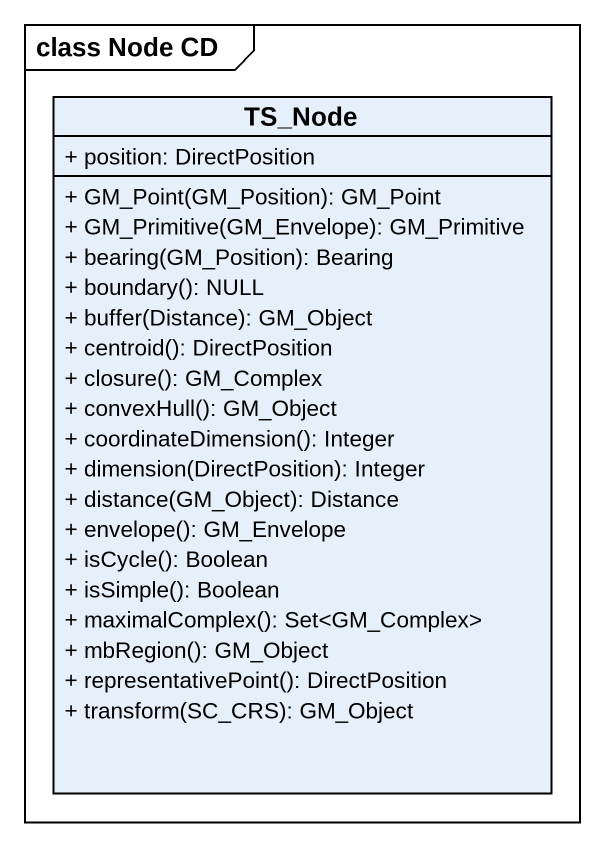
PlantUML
@startuml
mainframe class Node CD
hide circle
hide empty members
skinparam classAttributeIconSize 0
class TS_Node {
  + position: DirectPosition
  + GM_Point(GM_Position): GM_Point
  + GM_Primitive(GM_Envelope): GM_Primitive
  + bearing(GM_Position): Bearing
  + boundary(): NULL
  + buffer(Distance): GM_Object
  + centroid(): DirectPosition
  + closure(): GM_Complex
  + convexHull(): GM_Object
  + coordinateDimension(): Integer
  + dimension(DirectPosition): Integer
  + distance(GM_Object): Distance
  + envelope(): GM_Envelope
  + isCycle(): Boolean
  + isSimple(): Boolean
  + maximalComplex(): Set<GM_Complex>
  + mbRegion(): GM_Object
  + representativePoint(): DirectPosition
  + transform(SC_CRS): GM_Object
}
@enduml
